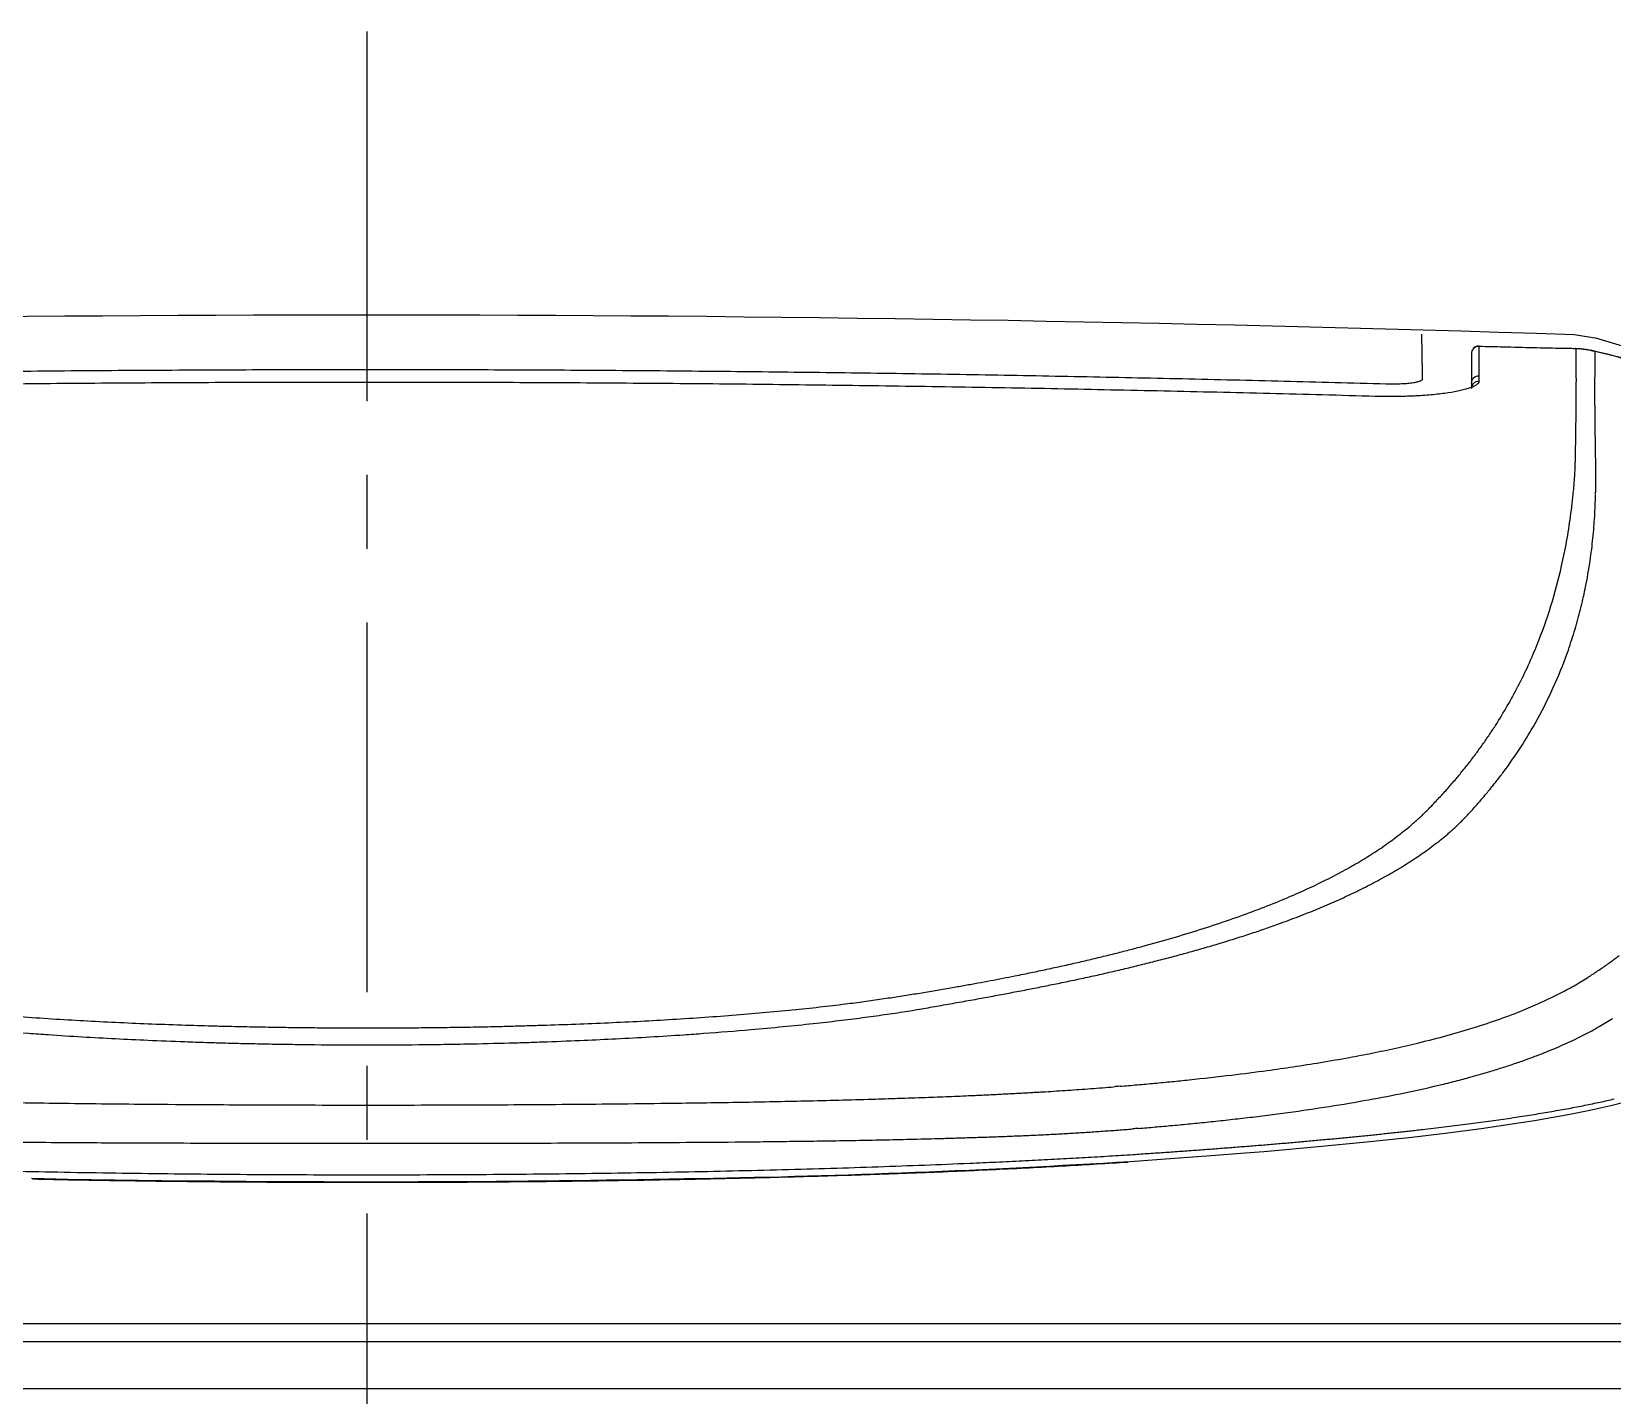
# Model space of a CAD drawing. Extents: x -7692 to 9871, y -72 to 2456.
# Drawn here: x -6200.7 to -5986.8, y 656.5 to 841.1 of the extents above; entities that cross this region are included whole.
import ezdxf

# ---------------------------------------------------------------- set-up
doc = ezdxf.new("R2010")
doc.units = 0
doc.header["$LTSCALE"] = 20
doc.header["$MEASUREMENT"] = 0
doc.linetypes.add('CENTER', pattern=[2, 1.25, -0.25, 0.25, -0.25])
doc.layers.get('0').update_dxf_attribs({"linetype": 'CONTINUOUS'})
doc.layers.add('CENTER', color=2, linetype='CENTER')

msp = doc.modelspace()

# ---------------------------------------------------------------- linework, layer by layer
for p, q in [((-5991.83, 798.17), (-6004.98, 798.48)), ((-6004.85, 798.47), (-6004.85, 794.47)), ((-5988.86, 799.53), (-5991.98, 800.05)), ((-5989.68, 797.92), (-5991.84, 798.18)), ((-5964.37, 792.11), (-5989.02, 799.59)), ((-6004.85, 794.47), (-6004.85, 793.75)), ((-6353.08, 666.22), (-5958.19, 666.22)), ((-5961.93, 657.38), (-6348.84, 657.38))]:
    msp.add_line(p, q)
at = {"flags": 128}
for points in [[(-5987.01, 695.73), (-5985.07, 696.21), (-5983.45, 696.62), (-5982.13, 696.97), (-5981.09, 697.25), (-5980.27, 697.48), (-5977.15, 698.39), (-5972.03, 700.09), (-5968.09, 701.66), (-5964.73, 703.27), (-5961.31, 705.38), (-5958.84, 707.57), (-5958.3, 708.23), (-5957.85, 708.89), (-5957.5, 709.5), (-5957.35, 709.82), (-5957.18, 710.25), (-5957, 710.8), (-5956.87, 711.47), (-5956.81, 712.26)], [(-6052.05, 688.17), (-6046.07, 688.58), (-6041.11, 688.95), (-6037.1, 689.26), (-6033.96, 689.52), (-6031.48, 689.73), (-6029.05, 689.94), (-6026.62, 690.16), (-6020.08, 690.79), (-6013.93, 691.46), (-6009.04, 692.04), (-6004.53, 692.63), (-6000.69, 693.18), (-5999.2, 693.41), (-5997.31, 693.71), (-5995.07, 694.09), (-5992.55, 694.55), (-5989.83, 695.1), (-5987.01, 695.74)], [(-6200.74, 685.88), (-6195.77, 685.77), (-6189.53, 685.68)], [(-6189.53, 685.68), (-6183.1, 685.58), (-6178.12, 685.53)]]:
    msp.add_lwpolyline(points, dxfattribs=at)
for centre, radius, start, end in [((-6155.38, -4197.28), 5000, 88.127, 91.87299), ((-6004.88, 797.53), 1, 87.7821, 134.1374), ((-6276.38, -351.21), 1184.4, 74.71644, 75.99163), ((-6004.89, 793.47), 0.995, 87.9967, 179.6934), ((-6131.99, 1972.42), 1286.74, 270.96827, 273.5617), ((-6154.72, 2800.77), 2115.36, 269.36639, 271.20485)]:
    msp.add_arc(centre, radius, start, end)
for points, knots in [([(-6012.55, 798.33), (-6012.55, 798.4), (-6012.55, 798.55), (-6012.56, 798.77), (-6012.56, 798.98), (-6012.56, 799.19), (-6012.57, 799.4), (-6012.57, 799.58), (-6012.57, 799.73), (-6012.57, 799.84), (-6012.58, 799.9), (-6012.58, 799.94), (-6012.58, 799.97), (-6012.58, 800), (-6012.58, 800.03), (-6012.58, 800.06), (-6012.58, 800.09), (-6012.58, 800.12), (-6012.58, 800.14), (-6012.58, 800.16), (-6012.58, 800.16)], [0, 0, 0, 0, 0.088598, 0.182162, 0.280693, 0.384191, 0.492656, 0.606087, 0.687348, 0.768609, 0.810431, 0.825962, 0.849071, 0.872181, 0.895292, 0.918403, 0.941658, 0.960525, 0.985441, 1, 1, 1, 1]), ([(-6012.49, 794.69), (-6012.49, 794.89), (-6012.5, 795.3), (-6012.51, 795.91), (-6012.52, 796.51), (-6012.53, 797.12), (-6012.54, 797.73), (-6012.55, 798.13), (-6012.55, 798.33)], [0, 0, 0, 0, 0.1599723, 0.3226224, 0.4879502, 0.6559557, 0.826639, 1, 1, 1, 1]), ([(-6004.85, 798.47), (-6005.12, 798.48), (-6005.39, 798.38), (-6005.77, 798), (-6005.88, 797.75), (-6005.88, 797.48)], [0, 0, 0, 0, 0.5, 0.5, 1, 1, 1, 1]), ([(-5991.68, 798.17), (-5991.95, 798.17), (-5992.48, 798.18), (-5993.28, 798.19), (-5994.36, 798.22), (-5995.75, 798.24), (-5998.25, 798.3), (-6000.72, 798.36), (-6003.19, 798.43), (-6004.28, 798.45), (-6004.85, 798.47)], [0, 0, 0, 0, 0.060622, 0.121443, 0.182466, 0.307332, 0.438979, 0.751537, 0.870198, 1, 1, 1, 1]), ([(-5991.68, 798.17), (-5991.73, 798.21), (-5991.79, 798.26), (-5991.82, 798.17), (-5991.83, 798.15)], [0, 0, 0, 0, 0.751005, 1, 1, 1, 1]), ([(-5991.67, 794.06), (-5991.68, 794.19), (-5991.68, 794.55), (-5991.68, 795.26), (-5991.68, 796.1), (-5991.68, 796.96), (-5991.68, 797.62), (-5991.68, 798.01), (-5991.68, 798.17)], [0, 0, 0, 0, 0.095327, 0.249999, 0.500003, 0.700006, 0.881614, 1, 1, 1, 1]), ([(-5989.14, 797.79), (-5989.23, 797.81), (-5989.42, 797.86), (-5989.69, 797.93), (-5989.98, 797.99), (-5990.26, 798.03), (-5990.54, 798.08), (-5990.83, 798.11), (-5991.11, 798.14), (-5991.4, 798.16), (-5991.59, 798.16), (-5991.68, 798.17)], [0, 0, 0, 0, 0.112096, 0.224005, 0.335703, 0.447163, 0.558359, 0.669267, 0.779859, 0.890111, 1, 1, 1, 1]), ([(-6005.88, 797.48), (-6005.88, 796.82), (-6005.88, 796.23), (-6005.88, 794.83), (-6005.88, 794.21), (-6005.88, 793.48)], [0, 0, 0, 0, 0.5, 0.5, 1, 1, 1, 1]), ([(-5989.53, 797.92), (-5989.54, 797.93), (-5989.6, 797.95), (-5989.65, 797.92), (-5989.7, 797.9)], [0, 0, 0, 0, 0.164223, 1, 1, 1, 1]), ([(-5989.15, 793.64), (-5989.14, 794.37), (-5989.14, 795.08), (-5989.14, 796.47), (-5989.14, 797.14), (-5989.14, 797.79)], [0, 0, 0, 0, 0.5, 0.5, 1, 1, 1, 1]), ([(-5964.25, 791.31), (-5965.15, 791.55), (-5966.83, 792), (-5970.44, 792.97), (-5974.41, 794.03), (-5978.99, 795.23), (-5982.16, 796.05), (-5984.59, 796.66), (-5986.13, 797.05), (-5987.65, 797.42), (-5988.64, 797.67), (-5989.14, 797.79)], [0, 0, 0, 0, 0.1075046, 0.1984617, 0.4295833, 0.5800274, 0.748351, 0.8132989, 0.8759544, 0.9380993, 1, 1, 1, 1]), ([(-6293.3, 793.42), (-6290.89, 793.49), (-6286.06, 793.62), (-6278.82, 793.81), (-6271.58, 793.99), (-6264.33, 794.15), (-6257.08, 794.31), (-6249.83, 794.45), (-6242.58, 794.59), (-6235.33, 794.71), (-6228.07, 794.82), (-6220.81, 794.92), (-6213.55, 795.02), (-6206.29, 795.1), (-6199.02, 795.17), (-6191.75, 795.23), (-6184.48, 795.27), (-6177.21, 795.31), (-6169.94, 795.34), (-6162.66, 795.36), (-6153.2, 795.36), (-6141.56, 795.35), (-6127.74, 795.29), (-6113.93, 795.19), (-6100.12, 795.05), (-6086.33, 794.88), (-6072.54, 794.67), (-6058.76, 794.41), (-6044.99, 794.12), (-6031.22, 793.8), (-6022.05, 793.55), (-6017.47, 793.42)], [0, 0, 0, 0, 0.026247, 0.052502, 0.078764, 0.105034, 0.131312, 0.157597, 0.18389, 0.210191, 0.236499, 0.262814, 0.289138, 0.315469, 0.341808, 0.368154, 0.394508, 0.420869, 0.447239, 0.473616, 0.5, 0.550122, 0.600218, 0.650286, 0.700326, 0.75034, 0.800326, 0.850285, 0.900217, 0.950122, 1, 1, 1, 1]), ([(-6004.85, 793.75), (-6004.85, 793.74), (-6004.86, 793.7), (-6004.87, 793.64), (-6004.89, 793.58), (-6004.94, 793.51), (-6005.01, 793.41), (-6005.19, 793.27), (-6005.5, 793.08), (-6006, 792.87), (-6006.61, 792.68), (-6007.55, 792.44), (-6008.97, 792.18), (-6010.66, 791.97), (-6012.17, 791.85), (-6013.23, 791.78), (-6014.17, 791.74), (-6014.93, 791.71), (-6015.64, 791.7), (-6016.29, 791.69), (-6016.94, 791.69), (-6017.57, 791.69), (-6018.21, 791.7), (-6018.64, 791.71), (-6018.86, 791.72)], [0, 0, 0, 0, 0.016779, 0.0335448, 0.0503087, 0.0670817, 0.1002092, 0.1329445, 0.1980347, 0.2639917, 0.327346, 0.3884425, 0.5071814, 0.6249355, 0.6852107, 0.7459184, 0.7842405, 0.8224857, 0.8535738, 0.8842677, 0.91303, 0.9418636, 0.9708325, 1, 1, 1, 1]), ([(-6017.47, 793.42), (-6017.4, 793.42), (-6017.27, 793.42), (-6017.07, 793.41), (-6016.88, 793.41), (-6016.68, 793.41), (-6016.39, 793.41), (-6016.01, 793.42), (-6015.54, 793.43), (-6015.1, 793.45), (-6014.53, 793.49), (-6013.9, 793.56), (-6013.38, 793.65), (-6013.05, 793.74), (-6012.84, 793.8), (-6012.68, 793.87), (-6012.57, 793.94), (-6012.51, 793.99), (-6012.48, 794.04), (-6012.48, 794.08), (-6012.48, 794.1)], [0, 0, 0, 0, 0.024948, 0.049791, 0.07457, 0.099325, 0.124097, 0.186083, 0.248228, 0.310324, 0.372605, 0.4972, 0.622232, 0.684939, 0.747839, 0.81074, 0.873794, 0.915845, 0.957857, 1, 1, 1, 1]), ([(-6004.85, 793.75), (-6005, 793.76), (-6005.14, 793.73), (-6005.32, 793.66), (-6005.38, 793.63), (-6005.48, 793.56), (-6005.52, 793.53), (-6005.65, 793.41), (-6005.73, 793.3), (-6005.85, 793.06), (-6005.88, 792.91), (-6005.88, 792.77)], [0, 0, 0, 0, 0.25, 0.25, 0.375, 0.375, 0.5, 0.5, 0.75, 0.75, 1, 1, 1, 1]), ([(-5991.8, 783.2), (-5991.79, 783.38), (-5991.79, 783.78), (-5991.77, 784.43), (-5991.76, 785.21), (-5991.75, 785.96), (-5991.74, 786.62), (-5991.73, 787.31), (-5991.72, 788.02), (-5991.7, 789.09), (-5991.69, 790.02), (-5991.69, 790.97), (-5991.68, 791.64), (-5991.68, 792.32), (-5991.68, 792.96), (-5991.67, 793.54), (-5991.67, 793.9), (-5991.67, 794.06)], [0, 0, 0, 0, 0.0371371, 0.0845204, 0.1421498, 0.2100253, 0.2588964, 0.2985538, 0.377454, 0.4361653, 0.5771378, 0.6356695, 0.7181139, 0.783845, 0.85908, 0.9386751, 1, 1, 1, 1]), ([(-6018.86, 791.72), (-6021.24, 791.78), (-6026.01, 791.91), (-6033.17, 792.1), (-6040.33, 792.27), (-6047.49, 792.43), (-6054.66, 792.58), (-6061.83, 792.73), (-6069, 792.86), (-6076.18, 792.98), (-6083.36, 793.09), (-6090.55, 793.19), (-6097.74, 793.28), (-6104.93, 793.36), (-6112.13, 793.43), (-6119.33, 793.48), (-6126.53, 793.53), (-6133.74, 793.57), (-6140.95, 793.6), (-6148.17, 793.61), (-6157.55, 793.62), (-6169.09, 793.6), (-6182.79, 793.55), (-6196.47, 793.45), (-6210.15, 793.32), (-6223.81, 793.15), (-6237.45, 792.94), (-6251.09, 792.69), (-6264.71, 792.4), (-6278.31, 792.08), (-6287.38, 791.84), (-6291.91, 791.72)], [0, 0, 0, 0, 0.0262, 0.052412, 0.078638, 0.104876, 0.131127, 0.157392, 0.183669, 0.209959, 0.236261, 0.262577, 0.288906, 0.315247, 0.341602, 0.367969, 0.394349, 0.420742, 0.447148, 0.473567, 0.499999, 0.550207, 0.600369, 0.650485, 0.700554, 0.750577, 0.800554, 0.850485, 0.900369, 0.950208, 1, 1, 1, 1]), ([(-6018.86, 791.66), (-6018.86, 791.67), (-6018.86, 791.72), (-6018.86, 791.74), (-6018.86, 791.73), (-6018.86, 791.72)], [0, 0, 0, 0, 0.170637, 0.576958, 1, 1, 1, 1]), ([(-5989.04, 782.74), (-5989.06, 783.93), (-5989.08, 785.06), (-5989.11, 787.17), (-5989.12, 788.15), (-5989.14, 789.97), (-5989.15, 790.8), (-5989.15, 792.33), (-5989.15, 793.02), (-5989.15, 793.64)], [0, 0, 0, 0, 0.25, 0.25, 0.5, 0.5, 0.75, 0.75, 1, 1, 1, 1]), ([(-5992.04, 779.02), (-5992.02, 779.2), (-5991.99, 779.57), (-5991.93, 780.29), (-5991.87, 781.18), (-5991.83, 782.01), (-5991.81, 782.68), (-5991.8, 783.01), (-5991.8, 783.2)], [0, 0, 0, 0, 0.1251634, 0.2502148, 0.500072, 0.7498912, 0.8554943, 1, 1, 1, 1]), ([(-5989.07, 778.46), (-5989.06, 778.64), (-5989.05, 779), (-5989.03, 779.54), (-5989.02, 780.1), (-5989.01, 780.75), (-5989.01, 781.45), (-5989.03, 782.13), (-5989.04, 782.55), (-5989.04, 782.74)], [0, 0, 0, 0, 0.115256, 0.237136, 0.365639, 0.500714, 0.692783, 0.85922, 1, 1, 1, 1]), ([(-6011.55, 736), (-6011.35, 736.21), (-6010.95, 736.62), (-6010.36, 737.24), (-6009.78, 737.87), (-6009.21, 738.5), (-6008.64, 739.14), (-6008.09, 739.78), (-6007.55, 740.43), (-6007.01, 741.08), (-6006.49, 741.74), (-6005.97, 742.4), (-6005.46, 743.07), (-6004.97, 743.74), (-6004.48, 744.42), (-6004, 745.1), (-6003.53, 745.78), (-6003.06, 746.48), (-6002.2, 747.81), (-6000.99, 749.8), (-5999.51, 752.51), (-5998.16, 755.29), (-5996.62, 758.87), (-5995.04, 763.32), (-5993.94, 767.46), (-5993.3, 770.4), (-5992.98, 772.06), (-5992.7, 773.75), (-5992.45, 775.45), (-5992.23, 777.18), (-5992.11, 778.35), (-5992.05, 778.94)], [0, 0, 0, 0, 0.017322, 0.034652, 0.051991, 0.069337, 0.086693, 0.104057, 0.12143, 0.138813, 0.156205, 0.173606, 0.191018, 0.208439, 0.22587, 0.243312, 0.260765, 0.278228, 0.295702, 0.360847, 0.426214, 0.491813, 0.557654, 0.674023, 0.79106, 0.82554, 0.860156, 0.894909, 0.9298, 0.96483, 1, 1, 1, 1]), ([(-6006.94, 734.48), (-6006.76, 734.67), (-6006.4, 735.05), (-6005.87, 735.62), (-6005.35, 736.2), (-6004.83, 736.78), (-6004.33, 737.37), (-6003.83, 737.96), (-6003.34, 738.55), (-6002.86, 739.15), (-6002.39, 739.75), (-6001.92, 740.35), (-6000.81, 741.83), (-5999.19, 744.17), (-5996.94, 747.89), (-5994.78, 752.13), (-5993.09, 756.3), (-5991.94, 759.8), (-5991.17, 762.55), (-5990.54, 765.25), (-5990.1, 767.55), (-5989.8, 769.46), (-5989.59, 770.99), (-5989.42, 772.5), (-5989.29, 774), (-5989.18, 775.47), (-5989.11, 776.93), (-5989.08, 777.9), (-5989.07, 778.38)], [0, 0, 0, 0, 0.015776, 0.031551, 0.047326, 0.063099, 0.078871, 0.094641, 0.110411, 0.126179, 0.141946, 0.157712, 0.173477, 0.256913, 0.335338, 0.448083, 0.557979, 0.619839, 0.679345, 0.736499, 0.791301, 0.822997, 0.854066, 0.884507, 0.914322, 0.943509, 0.972068, 1, 1, 1, 1]), ([(-6014.39, 733.38), (-6014.25, 733.5), (-6013.96, 733.74), (-6013.53, 734.11), (-6013.12, 734.49), (-6012.71, 734.86), (-6012.31, 735.24), (-6011.92, 735.62), (-6011.67, 735.87), (-6011.55, 736)], [0, 0, 0, 0, 0.142621, 0.285314, 0.428082, 0.570931, 0.713864, 0.856886, 1, 1, 1, 1]), ([(-6009.86, 731.84), (-6009.71, 731.96), (-6009.41, 732.2), (-6008.97, 732.57), (-6008.55, 732.95), (-6008.13, 733.32), (-6007.72, 733.7), (-6007.33, 734.09), (-6007.07, 734.35), (-6006.94, 734.48)], [0, 0, 0, 0, 0.141777, 0.283911, 0.426403, 0.569256, 0.712471, 0.856052, 1, 1, 1, 1]), ([(-6067.65, 713.28), (-6067.28, 713.35), (-6066.55, 713.5), (-6065.47, 713.72), (-6064.4, 713.94), (-6063.33, 714.17), (-6062.28, 714.4), (-6061.23, 714.63), (-6060.2, 714.86), (-6059.17, 715.09), (-6058.15, 715.33), (-6057.14, 715.56), (-6056.14, 715.8), (-6055.15, 716.05), (-6054.17, 716.29), (-6053.2, 716.54), (-6052.23, 716.78), (-6051.28, 717.03), (-6049.31, 717.56), (-6046.38, 718.38), (-6042.61, 719.53), (-6039, 720.71), (-6035.55, 721.95), (-6032.27, 723.22), (-6029.17, 724.54), (-6026.25, 725.9), (-6024.02, 727.04), (-6022.38, 727.94), (-6021.26, 728.59), (-6020.17, 729.25), (-6019.12, 729.91), (-6018.1, 730.58), (-6017.12, 731.27), (-6016.17, 731.96), (-6015.26, 732.66), (-6014.68, 733.14), (-6014.39, 733.38)], [0, 0, 0, 0, 0.014624, 0.02924, 0.0438485, 0.05845, 0.073045, 0.0876341, 0.1022179, 0.1167967, 0.1313713, 0.1459421, 0.1605096, 0.1750744, 0.189637, 0.2041981, 0.218758, 0.2333173, 0.2478766, 0.3099828, 0.3722145, 0.4346125, 0.4972175, 0.5600133, 0.622708, 0.685342, 0.7479561, 0.7758309, 0.8037299, 0.8316566, 0.8596147, 0.8876078, 0.9156393, 0.9437128, 0.9718319, 1, 1, 1, 1]), ([(-6064.2, 711.77), (-6063.85, 711.84), (-6063.14, 711.99), (-6062.08, 712.2), (-6061.02, 712.42), (-6059.96, 712.64), (-6058.89, 712.87), (-6057.82, 713.1), (-6056.76, 713.33), (-6055.69, 713.57), (-6054.62, 713.82), (-6053.55, 714.07), (-6052.48, 714.32), (-6051.41, 714.58), (-6050.34, 714.84), (-6049.27, 715.11), (-6048.2, 715.38), (-6047.14, 715.65), (-6046.08, 715.93), (-6045.01, 716.22), (-6043.96, 716.51), (-6042.9, 716.81), (-6041.85, 717.11), (-6040.8, 717.42), (-6039.75, 717.73), (-6038.71, 718.05), (-6037.68, 718.38), (-6036.64, 718.7), (-6035.62, 719.04), (-6034.6, 719.38), (-6033.59, 719.73), (-6032.58, 720.08), (-6031.46, 720.49), (-6030.24, 720.94), (-6028.91, 721.45), (-6027.61, 721.96), (-6026.33, 722.49), (-6025.06, 723.03), (-6023.81, 723.58), (-6022.59, 724.14), (-6021.39, 724.72), (-6020.21, 725.3), (-6019.05, 725.9), (-6017.92, 726.51), (-6016.81, 727.13), (-6015.73, 727.76), (-6014.68, 728.41), (-6013.65, 729.07), (-6012.66, 729.74), (-6011.69, 730.43), (-6010.75, 731.13), (-6010.15, 731.6), (-6009.86, 731.84)], [0, 0, 0, 0, 0.013943, 0.028027, 0.042251, 0.056614, 0.071118, 0.085761, 0.100545, 0.115468, 0.130531, 0.145734, 0.161076, 0.176558, 0.19218, 0.207941, 0.223841, 0.23988, 0.256059, 0.272376, 0.288833, 0.305428, 0.322162, 0.339034, 0.356044, 0.373194, 0.390482, 0.407908, 0.425474, 0.443178, 0.461021, 0.479003, 0.497124, 0.521804, 0.546683, 0.57176, 0.597036, 0.622512, 0.648186, 0.67406, 0.700134, 0.726407, 0.752879, 0.77955, 0.806418, 0.833484, 0.860748, 0.888207, 0.915863, 0.943714, 0.97176, 1, 1, 1, 1]), ([(-5989.43, 713.5), (-5989.22, 713.65), (-5988.79, 713.93), (-5988.17, 714.36), (-5987.56, 714.78), (-5986.98, 715.2), (-5986.42, 715.62), (-5986.05, 715.89), (-5985.87, 716.03)], [0, 0, 0, 0, 0.175703, 0.347644, 0.515946, 0.680717, 0.842044, 1, 1, 1, 1]), ([(-6084.51, 710.32), (-6084.15, 710.38), (-6083.44, 710.49), (-6082.38, 710.66), (-6081.32, 710.82), (-6080.26, 711), (-6079.21, 711.17), (-6078.17, 711.34), (-6077.13, 711.52), (-6075.86, 711.74), (-6074.36, 712.01), (-6072.65, 712.32), (-6070.96, 712.63), (-6069.29, 712.95), (-6068.2, 713.17), (-6067.65, 713.28)], [0, 0, 0, 0, 0.0600672, 0.1202701, 0.1806111, 0.2410924, 0.3017163, 0.362485, 0.4234008, 0.4844659, 0.5874198, 0.6904398, 0.7935362, 0.8967195, 1, 1, 1, 1]), ([(-6053.43, 698.33), (-6053.04, 698.36), (-6052.26, 698.43), (-6051.09, 698.53), (-6049.92, 698.63), (-6048.75, 698.74), (-6047.58, 698.85), (-6046.41, 698.97), (-6045.24, 699.08), (-6042.5, 699.37), (-6038.54, 699.81), (-6033.87, 700.41), (-6029.88, 700.98), (-6026.16, 701.57), (-6022.61, 702.18), (-6019.22, 702.83), (-6016.08, 703.49), (-6012.66, 704.28), (-6009.11, 705.2), (-6005.46, 706.27), (-6001.99, 707.42), (-5999.37, 708.42), (-5997.5, 709.2), (-5996.29, 709.74), (-5995.13, 710.28), (-5994.03, 710.82), (-5992.98, 711.38), (-5991.97, 711.93), (-5991.02, 712.5), (-5990.41, 712.88), (-5990.11, 713.07)], [0, 0, 0, 0, 0.013292, 0.026682, 0.04017, 0.053758, 0.067444, 0.081231, 0.095118, 0.109106, 0.179666, 0.240825, 0.287197, 0.337361, 0.392799, 0.43733, 0.486237, 0.535695, 0.598858, 0.662965, 0.728024, 0.79404, 0.820869, 0.847381, 0.873579, 0.899468, 0.925051, 0.950332, 0.975314, 1, 1, 1, 1]), ([(-5990.11, 713.07), (-5990, 713.14), (-5989.77, 713.29), (-5989.55, 713.43), (-5989.43, 713.5)], [0, 0, 0, 0, 0.500006, 1, 1, 1, 1]), ([(-6226.26, 710.32), (-6226.04, 710.29), (-6225.6, 710.22), (-6224.94, 710.13), (-6224.27, 710.03), (-6223.59, 709.93), (-6222.91, 709.84), (-6222.22, 709.74), (-6221.52, 709.65), (-6220.82, 709.56), (-6219.2, 709.36), (-6216.6, 709.05), (-6212.89, 708.66), (-6208.99, 708.29), (-6204.91, 707.95), (-6200.7, 707.64), (-6195.03, 707.28), (-6187.77, 706.9), (-6181.16, 706.65), (-6176.83, 706.53), (-6174.44, 706.46), (-6171.6, 706.4), (-6168.37, 706.34), (-6165.19, 706.29), (-6162.01, 706.26), (-6158.74, 706.24), (-6154.29, 706.23), (-6149.91, 706.24), (-6145.63, 706.29), (-6142.53, 706.33), (-6139.43, 706.39), (-6136.67, 706.45), (-6134.25, 706.52), (-6129.83, 706.65), (-6123.17, 706.89), (-6115.87, 707.27), (-6110.16, 707.64), (-6105.89, 707.95), (-6101.75, 708.29), (-6097.82, 708.66), (-6094.08, 709.06), (-6091.29, 709.39), (-6089.31, 709.64), (-6088.08, 709.81), (-6086.87, 709.98), (-6085.67, 710.15), (-6084.9, 710.27), (-6084.51, 710.32)], [0, 0, 0, 0, 0.005997, 0.011993, 0.017987, 0.02398, 0.029973, 0.035967, 0.041962, 0.047958, 0.053956, 0.083103, 0.112207, 0.142421, 0.172699, 0.203082, 0.233443, 0.292137, 0.351019, 0.363631, 0.376293, 0.397198, 0.418225, 0.438064, 0.457781, 0.478738, 0.499949, 0.54199, 0.561532, 0.581239, 0.601123, 0.620891, 0.634334, 0.647782, 0.706749, 0.765541, 0.796298, 0.827102, 0.857739, 0.888335, 0.917535, 0.946803, 0.957444, 0.968081, 0.978717, 0.989356, 1, 1, 1, 1]), ([(-6081.17, 708.66), (-6080.78, 708.73), (-6079.99, 708.87), (-6078.81, 709.07), (-6077.61, 709.28), (-6076.41, 709.5), (-6075.19, 709.71), (-6073.97, 709.93), (-6072.43, 710.21), (-6070.58, 710.55), (-6068.45, 710.95), (-6066.31, 711.36), (-6064.9, 711.64), (-6064.2, 711.77)], [0, 0, 0, 0, 0.066082, 0.133218, 0.201409, 0.270655, 0.340957, 0.412315, 0.484732, 0.611694, 0.739889, 0.869323, 1, 1, 1, 1]), ([(-6229.6, 708.66), (-6229.36, 708.63), (-6228.89, 708.55), (-6228.17, 708.44), (-6227.44, 708.33), (-6226.7, 708.21), (-6225.94, 708.1), (-6225.17, 707.99), (-6224.38, 707.88), (-6223.58, 707.77), (-6222.77, 707.66), (-6221.94, 707.55), (-6221.1, 707.45), (-6220.24, 707.34), (-6219.37, 707.23), (-6218.48, 707.13), (-6217.58, 707.02), (-6216.67, 706.92), (-6214.72, 706.71), (-6211.66, 706.39), (-6206.83, 705.95), (-6202.4, 705.6), (-6197.87, 705.27), (-6193.96, 705.03), (-6189.46, 704.78), (-6184.84, 704.56), (-6180.75, 704.39), (-6177.33, 704.28), (-6174.69, 704.2), (-6171.98, 704.13), (-6168.85, 704.06), (-6165.63, 704.01), (-6161.1, 703.95), (-6155.4, 703.92), (-6149.71, 703.95), (-6145.2, 704.01), (-6141.1, 704.07), (-6137.23, 704.17), (-6133.61, 704.27), (-6130.21, 704.39), (-6126.13, 704.55), (-6121.5, 704.77), (-6116.99, 705.01), (-6113.06, 705.26), (-6108.49, 705.59), (-6103.97, 705.95), (-6099.06, 706.4), (-6095.69, 706.74), (-6093.22, 707.02), (-6091.53, 707.22), (-6089.9, 707.42), (-6088.32, 707.62), (-6086.79, 707.82), (-6085.31, 708.03), (-6083.88, 708.24), (-6082.5, 708.45), (-6081.61, 708.59), (-6081.17, 708.66)], [0, 0, 0, 0, 0.006185, 0.01242, 0.018704, 0.025038, 0.031421, 0.037853, 0.044336, 0.050867, 0.057448, 0.064079, 0.07076, 0.07749, 0.08427, 0.0911, 0.097979, 0.104908, 0.111887, 0.141926, 0.172296, 0.215016, 0.233002, 0.263082, 0.292059, 0.319622, 0.350756, 0.368495, 0.382668, 0.399406, 0.418042, 0.439645, 0.457676, 0.499951, 0.542106, 0.559951, 0.58143, 0.616441, 0.630374, 0.648048, 0.679192, 0.706502, 0.735821, 0.765986, 0.783817, 0.827509, 0.858693, 0.888657, 0.901777, 0.914709, 0.927455, 0.940012, 0.952383, 0.964567, 0.976565, 0.988376, 1, 1, 1, 1]), ([(-6050.92, 692.63), (-6050.55, 692.66), (-6049.8, 692.72), (-6048.66, 692.82), (-6047.5, 692.92), (-6046.32, 693.03), (-6045.12, 693.14), (-6043.89, 693.26), (-6042.65, 693.38), (-6041.39, 693.51), (-6040.11, 693.65), (-6038.81, 693.79), (-6037.49, 693.94), (-6036.16, 694.09), (-6034.82, 694.25), (-6033.46, 694.42), (-6032.09, 694.6), (-6029.25, 694.98), (-6025.08, 695.59), (-6019.81, 696.48), (-6014.72, 697.46), (-6010.76, 698.35), (-6007.75, 699.1), (-6005.72, 699.65), (-6003.8, 700.2), (-6001.97, 700.75), (-6000.25, 701.32), (-5998.62, 701.88), (-5997.08, 702.45), (-5995.63, 703.02), (-5994.27, 703.59), (-5992.98, 704.15), (-5991.78, 704.72), (-5990.64, 705.28), (-5989.58, 705.84), (-5988.59, 706.4), (-5987.66, 706.94), (-5987.08, 707.31), (-5986.79, 707.49)], [0, 0, 0, 0, 0.01247, 0.025283, 0.038439, 0.051937, 0.065778, 0.079962, 0.094488, 0.109356, 0.124568, 0.140121, 0.156018, 0.172257, 0.188839, 0.205764, 0.223032, 0.240643, 0.313826, 0.387013, 0.458407, 0.535476, 0.570113, 0.604002, 0.637145, 0.669541, 0.701189, 0.732091, 0.762245, 0.791651, 0.820311, 0.848222, 0.875387, 0.901804, 0.927474, 0.952396, 0.976572, 1, 1, 1, 1]), ([(-6073.54, 697.08), (-6073.22, 697.09), (-6072.57, 697.12), (-6071.61, 697.17), (-6070.66, 697.21), (-6069.72, 697.26), (-6068.8, 697.31), (-6067.89, 697.35), (-6067, 697.4), (-6066.12, 697.45), (-6065.25, 697.5), (-6064.39, 697.55), (-6063.31, 697.61), (-6062.01, 697.69), (-6060.48, 697.8), (-6058.93, 697.9), (-6057.37, 698.02), (-6055.79, 698.14), (-6054.75, 698.22), (-6054.23, 698.26)], [0, 0, 0, 0, 0.047354, 0.094297, 0.140838, 0.186982, 0.232738, 0.278112, 0.323111, 0.367741, 0.412006, 0.455913, 0.499467, 0.578408, 0.659101, 0.741575, 0.825861, 0.911991, 1, 1, 1, 1]), ([(-6237.22, 697.08), (-6236.9, 697.07), (-6236.26, 697.04), (-6235.29, 697), (-6234.31, 696.96), (-6233.33, 696.92), (-6232.34, 696.88), (-6230.64, 696.82), (-6228.06, 696.73), (-6222.97, 696.56), (-6216.25, 696.38), (-6207.33, 696.2), (-6197.42, 696.04), (-6187.51, 695.93), (-6179.07, 695.86), (-6172.09, 695.83), (-6165.17, 695.8), (-6157.59, 695.79), (-6149.93, 695.79), (-6142.55, 695.81), (-6135.22, 695.84), (-6125.68, 695.91), (-6116.97, 696), (-6109.27, 696.11), (-6103.32, 696.2), (-6095.77, 696.35), (-6088.77, 696.54), (-6083.38, 696.7), (-6080.46, 696.8), (-6078.18, 696.89), (-6076.62, 696.95), (-6075.07, 697.01), (-6074.05, 697.06), (-6073.54, 697.08)], [0, 0, 0, 0, 0.006789, 0.013578, 0.020369, 0.027162, 0.033958, 0.040758, 0.062014, 0.086346, 0.142132, 0.192064, 0.253649, 0.322746, 0.36805, 0.401158, 0.443638, 0.487235, 0.531263, 0.575004, 0.614094, 0.657721, 0.741073, 0.767946, 0.796731, 0.850029, 0.908741, 0.931758, 0.956915, 0.967698, 0.978471, 0.989237, 1, 1, 1, 1]), ([(-6051.67, 689.1), (-6051.3, 689.12), (-6050.56, 689.17), (-6049.47, 689.25), (-6048.38, 689.32), (-6047.29, 689.39), (-6046.22, 689.47), (-6045.14, 689.55), (-6044.07, 689.62), (-6043.01, 689.7), (-6041.96, 689.78), (-6040.91, 689.86), (-6039.86, 689.94), (-6038.83, 690.02), (-6037.8, 690.1), (-6036.77, 690.18), (-6035.75, 690.26), (-6034.74, 690.34), (-6033.73, 690.42), (-6032.73, 690.51), (-6031.74, 690.59), (-6030.76, 690.67), (-6029.78, 690.76), (-6028.8, 690.85), (-6027.84, 690.93), (-6026.88, 691.02), (-6025.92, 691.11), (-6024.98, 691.19), (-6024.04, 691.28), (-6023.11, 691.37), (-6022.18, 691.46), (-6021.27, 691.55), (-6020.36, 691.64), (-6019.45, 691.73), (-6018.56, 691.82), (-6017.67, 691.92), (-6016.79, 692.01), (-6015.92, 692.1), (-6015.05, 692.2), (-6014.2, 692.29), (-6013.35, 692.39), (-6012.28, 692.51), (-6011.01, 692.66), (-6009.54, 692.84), (-6008.09, 693.01), (-6006.66, 693.2), (-6005.26, 693.38), (-6003.89, 693.56), (-6002.54, 693.75), (-6001.21, 693.94), (-5999.91, 694.13), (-5998.64, 694.33), (-5997.39, 694.53), (-5996.17, 694.72), (-5994.98, 694.93), (-5993.82, 695.13), (-5992.69, 695.34), (-5991.59, 695.54), (-5990.51, 695.76), (-5989.47, 695.97), (-5988.46, 696.18), (-5987.48, 696.4), (-5986.86, 696.55), (-5986.55, 696.62)], [0, 0, 0, 0, 0.0122213, 0.0244557, 0.0367033, 0.048964, 0.0612379, 0.0735249, 0.085825, 0.0981382, 0.1104647, 0.1228042, 0.1351569, 0.1475227, 0.1599017, 0.1722938, 0.1846991, 0.1971175, 0.209549, 0.2219937, 0.2344515, 0.2469225, 0.2594066, 0.2719039, 0.2844143, 0.2969379, 0.3094746, 0.3220245, 0.3345875, 0.3471636, 0.3597529, 0.3723554, 0.384971, 0.3975997, 0.4102416, 0.4228966, 0.4355648, 0.4482462, 0.4609407, 0.4736483, 0.4863691, 0.4991031, 0.5220053, 0.5450026, 0.5680948, 0.5912821, 0.6145643, 0.6379416, 0.6614139, 0.6849812, 0.7086435, 0.7324007, 0.756253, 0.7802003, 0.8042426, 0.8283798, 0.8526121, 0.8769393, 0.9013615, 0.9258787, 0.9504908, 0.9751979, 1, 1, 1, 1]), ([(-6239.11, 691.45), (-6238.79, 691.44), (-6238.15, 691.42), (-6237.2, 691.39), (-6236.24, 691.36), (-6235.29, 691.33), (-6234.35, 691.3), (-6233.41, 691.28), (-6232.47, 691.25), (-6231.54, 691.23), (-6230.62, 691.21), (-6229.7, 691.18), (-6228.78, 691.16), (-6227.87, 691.14), (-6226.97, 691.12), (-6226.08, 691.1), (-6225.19, 691.08), (-6224.31, 691.06), (-6223.43, 691.05), (-6222.56, 691.03), (-6221.7, 691.02), (-6220.85, 691), (-6220, 690.99), (-6219.16, 690.97), (-6218.33, 690.96), (-6217.5, 690.95), (-6216.68, 690.93), (-6215.88, 690.92), (-6215.08, 690.91), (-6214.28, 690.9), (-6213.5, 690.89), (-6212.72, 690.88), (-6211.96, 690.87), (-6211.2, 690.86), (-6210.45, 690.85), (-6209.71, 690.84), (-6207.26, 690.82), (-6203.17, 690.78), (-6197.48, 690.73), (-6192.02, 690.7), (-6183.52, 690.66), (-6172.11, 690.63), (-6158.39, 690.61), (-6145.47, 690.62), (-6134.88, 690.64), (-6125.86, 690.66), (-6118.55, 690.7), (-6111.11, 690.75), (-6105.64, 690.79), (-6102.12, 690.83), (-6100.56, 690.85), (-6098.97, 690.87), (-6097.34, 690.89), (-6095.68, 690.91), (-6093.99, 690.93), (-6092.26, 690.96), (-6090.51, 690.99), (-6088.73, 691.02), (-6086.92, 691.06), (-6085.09, 691.09), (-6083.23, 691.13), (-6081.35, 691.18), (-6079.44, 691.22), (-6077.52, 691.27), (-6075.57, 691.33), (-6073.61, 691.39), (-6072.31, 691.43), (-6071.65, 691.45)], [0, 0, 0, 0, 0.006587, 0.01311, 0.019569, 0.025964, 0.032295, 0.038563, 0.044766, 0.050905, 0.05698, 0.062992, 0.06894, 0.074824, 0.080644, 0.086401, 0.092094, 0.097723, 0.103288, 0.10879, 0.114228, 0.119603, 0.124913, 0.13016, 0.135343, 0.140463, 0.145519, 0.150511, 0.15544, 0.160305, 0.165106, 0.169844, 0.174518, 0.179128, 0.183675, 0.188159, 0.192578, 0.227905, 0.26145, 0.293214, 0.3232, 0.408303, 0.487256, 0.55392, 0.625318, 0.665956, 0.707984, 0.751402, 0.796211, 0.805372, 0.814787, 0.824456, 0.834379, 0.844556, 0.854987, 0.865672, 0.876611, 0.887805, 0.899253, 0.910955, 0.922911, 0.935122, 0.947587, 0.960307, 0.973283, 0.986514, 1, 1, 1, 1]), ([(-6071.65, 691.45), (-6071.33, 691.46), (-6070.67, 691.48), (-6069.7, 691.52), (-6068.72, 691.56), (-6067.73, 691.6), (-6066.74, 691.64), (-6065.75, 691.68), (-6064.76, 691.73), (-6063.76, 691.78), (-6062.76, 691.83), (-6061.76, 691.88), (-6060.76, 691.94), (-6059.76, 692), (-6058.75, 692.06), (-6057.75, 692.12), (-6056.74, 692.19), (-6055.73, 692.26), (-6054.73, 692.33), (-6053.72, 692.4), (-6052.72, 692.48), (-6052.05, 692.53), (-6051.72, 692.56)], [0, 0, 0, 0, 0.045523, 0.091517, 0.137982, 0.184918, 0.232325, 0.280203, 0.328553, 0.377375, 0.426669, 0.476435, 0.526674, 0.577383, 0.628564, 0.680214, 0.732335, 0.784927, 0.837989, 0.891523, 0.945527, 1, 1, 1, 1]), ([(-6050.92, 692.63), (-6051.06, 692.62), (-6051.32, 692.59), (-6051.59, 692.57), (-6051.72, 692.56)], [0, 0, 0, 0, 0.500125, 1, 1, 1, 1]), ([(-6259.1, 689.1), (-6258.81, 689.08), (-6258.24, 689.04), (-6257.38, 688.99), (-6256.51, 688.93), (-6255.63, 688.88), (-6254.75, 688.82), (-6253.86, 688.77), (-6252.97, 688.72), (-6252.07, 688.67), (-6251.16, 688.62), (-6250.25, 688.56), (-6249.34, 688.51), (-6248.42, 688.47), (-6247.49, 688.42), (-6246.56, 688.37), (-6245.62, 688.32), (-6244.68, 688.27), (-6243.74, 688.23), (-6242.79, 688.18), (-6241.83, 688.14), (-6240.88, 688.09), (-6239.91, 688.05), (-6238.94, 688), (-6237.97, 687.96), (-6235.32, 687.85), (-6230.92, 687.67), (-6224.64, 687.44), (-6218.23, 687.23), (-6209.46, 686.99), (-6198.14, 686.73), (-6184.12, 686.51), (-6169.83, 686.38), (-6155.38, 686.34), (-6140.94, 686.38), (-6126.65, 686.51), (-6112.62, 686.73), (-6101.31, 686.99), (-6092.54, 687.23), (-6086.12, 687.44), (-6079.85, 687.67), (-6075.16, 687.86), (-6071.97, 688), (-6070.18, 688.08), (-6068.41, 688.16), (-6066.66, 688.24), (-6064.92, 688.33), (-6063.2, 688.42), (-6061.5, 688.51), (-6059.81, 688.6), (-6058.14, 688.7), (-6056.49, 688.8), (-6054.86, 688.89), (-6053.25, 689), (-6052.2, 689.06), (-6051.67, 689.1)], [0, 0, 0, 0, 0.005295, 0.010583, 0.015863, 0.021136, 0.026401, 0.031659, 0.036909, 0.042152, 0.047388, 0.052616, 0.057836, 0.06305, 0.068255, 0.073454, 0.078645, 0.083828, 0.089004, 0.094173, 0.099334, 0.104488, 0.109634, 0.114773, 0.119904, 0.125028, 0.15653, 0.187867, 0.219038, 0.250045, 0.312712, 0.375023, 0.437568, 0.500001, 0.562433, 0.624979, 0.687289, 0.749957, 0.780963, 0.812134, 0.843471, 0.874973, 0.884438, 0.893929, 0.903445, 0.912986, 0.922553, 0.932145, 0.941763, 0.951405, 0.961074, 0.970767, 0.980486, 0.99023, 1, 1, 1, 1]), ([(-6178.07, 685.44), (-6174.33, 685.41), (-6166.81, 685.35), (-6155.38, 685.32), (-6143.91, 685.35), (-6132.51, 685.44), (-6121.25, 685.58), (-6110.21, 685.77), (-6099.46, 686.03), (-6089.06, 686.33), (-6079.08, 686.69), (-6069.59, 687.1), (-6060.6, 687.56), (-6055.12, 687.91), (-6052.38, 688.08)], [0, 0, 0, 0, 0.082187, 0.165566, 0.248949, 0.332347, 0.415755, 0.499169, 0.582582, 0.666016, 0.749482, 0.832975, 0.916481, 1, 1, 1, 1]), ([(-6200.64, 685.79), (-6200.6, 685.79), (-6196.97, 685.7), (-6189.48, 685.59), (-6181.97, 685.47), (-6178.12, 685.45), (-6178.07, 685.44)], [0, 0, 0, 0, 0.006231, 0.499556, 0.992842, 1, 1, 1, 1]), ([(-5959.71, 663.72), (-5959.97, 663.72), (-5960.48, 663.72), (-5961.25, 663.72), (-5962, 663.72), (-5962.74, 663.72), (-5999.53, 663.72), (-6000.26, 663.72), (-6000.97, 663.72), (-6326.32, 663.72), (-6327.01, 663.72), (-6327.7, 663.72), (-6328.37, 663.72), (-6329.04, 663.72), (-6329.7, 663.72), (-6330.34, 663.72), (-6330.98, 663.72), (-6331.61, 663.72), (-6332.23, 663.72), (-6333.55, 663.72), (-6335.49, 663.72), (-6337.92, 663.72), (-6340.14, 663.72), (-6342.17, 663.72), (-6343.99, 663.72), (-6345.61, 663.72), (-6347.03, 663.72), (-6348.03, 663.72), (-6348.7, 663.72), (-6349.14, 663.72), (-6349.53, 663.72), (-6349.89, 663.72), (-6350.2, 663.72), (-6350.48, 663.72), (-6350.71, 663.72), (-6350.91, 663.72), (-6351.01, 663.72), (-6351.06, 663.72)], [0, 0, 0, 0, 0.0138759, 0.02775, 0.0416226, 0.0554937, 0.0693637, 0.0832328, 0.0971012, 0.1109691, 0.1248368, 0.1387045, 0.1525723, 0.1664406, 0.1803096, 0.1941794, 0.2080504, 0.2219227, 0.2357965, 0.2496721, 0.3122633, 0.3748347, 0.4374067, 0.5000003, 0.5625915, 0.6251628, 0.6877349, 0.7503284, 0.7780775, 0.8058204, 0.833559, 0.8612951, 0.8890303, 0.9167667, 0.9445059, 0.9722497, 1, 1, 1, 1])]:
    msp.add_open_spline(points, degree=3, knots=knots)
for points, degree in [([(-5989.14, 797.79), (-5989.53, 797.92)], 1), ([(-6012.48, 794.1), (-6012.48, 794.3), (-6012.48, 794.5), (-6012.49, 794.69)], 3), ([(-6005.88, 793.48), (-6005.88, 793.24), (-6005.88, 793.02), (-6005.88, 792.77)], 3), ([(-6053.43, 698.33), (-6053.7, 698.31), (-6053.96, 698.29), (-6054.23, 698.26)], 3)]:
    msp.add_open_spline(points, degree=degree)
at = {"layer": 'CENTER', "color": 1, "linetype": 'CENTER', "ltscale": 2}
msp.add_line((-6155.38, 841.09), (-6155.38, 250.56), dxfattribs=at)

doc.saveas('drawing.dxf')
